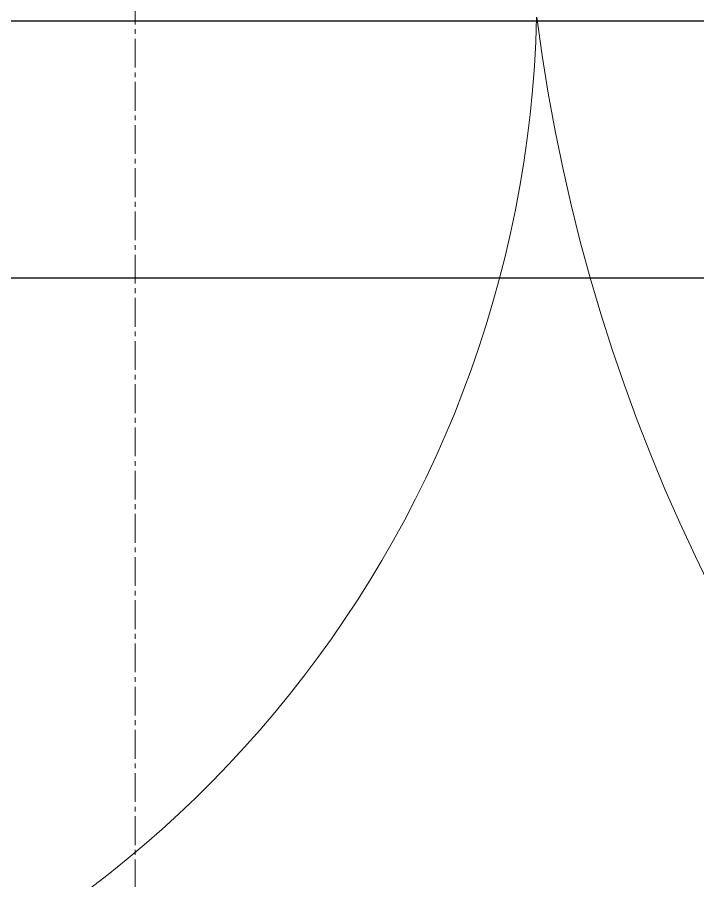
# Model space of a CAD drawing. Header units: millimetres. Extents: x -7155 to 483283, y -227682 to 148426.
# Drawn here: x 37422 to 37872, y 74231 to 74803 of the extents above; entities that cross this region are included whole.
import ezdxf

# ---------------------------------------------------------------- set-up
doc = ezdxf.new("R2010")
doc.units = ezdxf.units.MM
doc.linetypes.add('CENTER2', pattern=[28.575, 19.05, -3.175, 3.175, -3.175])
doc.layers.add('A-Wall-Open', color=8, linetype='Continuous', lineweight=0)
doc.layers.add('Витражные конструкции', color=252, linetype='Continuous', lineweight=15)
for name, color, linetype, lineweight, true_color in [('АР_Оси_РД_100', 7, 'Continuous', 0, 0x525252), ('РД_Витраж_вн', 7, 'Continuous', 25, 0x148aff), ('РД_Оси_100', 7, 'Continuous', 0, 0x525252)]:
    doc.layers.add(name, color=color, linetype=linetype, lineweight=lineweight, true_color=true_color)
doc.layers.add('РД_Проем', color=230, linetype='Continuous', lineweight=0, plot=False)

# ---------------------------------------------------------------- blocks, each defined once
blk = doc.blocks.new('СОШ_2200_АР_ОСИ_М100_28.05.24')
at = {"layer": 'АР_Оси_РД_100', "linetype": 'CENTER2'}
blk.add_line((37500, -6155), (37500, 139938.679), dxfattribs=at)

msp = doc.modelspace()

# ---------------------------------------------------------------- linework, layer by layer
at = {"layer": 'A-Wall-Open', "color": 18, "linetype": 'Continuous', "lineweight": 0, "true_color": 0x000000}
for p, q in [((44500, 74800), (28700, 74800)), ((44500, 74630), (28700, 74630))]:
    msp.add_line(p, q, dxfattribs=at)
at = {"layer": 'Витражные конструкции', "color": 18, "linetype": 'Continuous', "lineweight": 9, "true_color": 0x000000}
msp.add_arc((37020.19, 74820.85), 745.57, 281.62901, 358.60126, dxfattribs=at)
at = {"layer": 'Витражные конструкции', "color": 18, "linetype": 'Continuous', "lineweight": 9, "true_color": 0x000000, "extrusion": (0, 0, -1)}
msp.add_arc((-38936.67, 74953.92), 1180.85, 276.43136, 352.64011, dxfattribs=at)
at = {"layer": 'РД_Витраж_вн', "color": 18, "linetype": 'Continuous', "lineweight": 25, "true_color": 0x000000}
for p, q in [((44500, 74800), (28700, 74800)), ((44500, 74630), (28700, 74630))]:
    msp.add_line(p, q, dxfattribs=at)
at = {"layer": 'РД_Проем', "color": 18, "linetype": 'Continuous', "lineweight": 0, "true_color": 0x000000}
msp.add_line((44500, 74800.4), (28700, 74800.02), dxfattribs=at)

# ---------------------------------------------------------------- block references
at = {"layer": 'РД_Оси_100'}
msp.add_blockref('СОШ_2200_АР_ОСИ_М100_28.05.24', (0, 0), dxfattribs=at)

doc.saveas('drawing.dxf')
